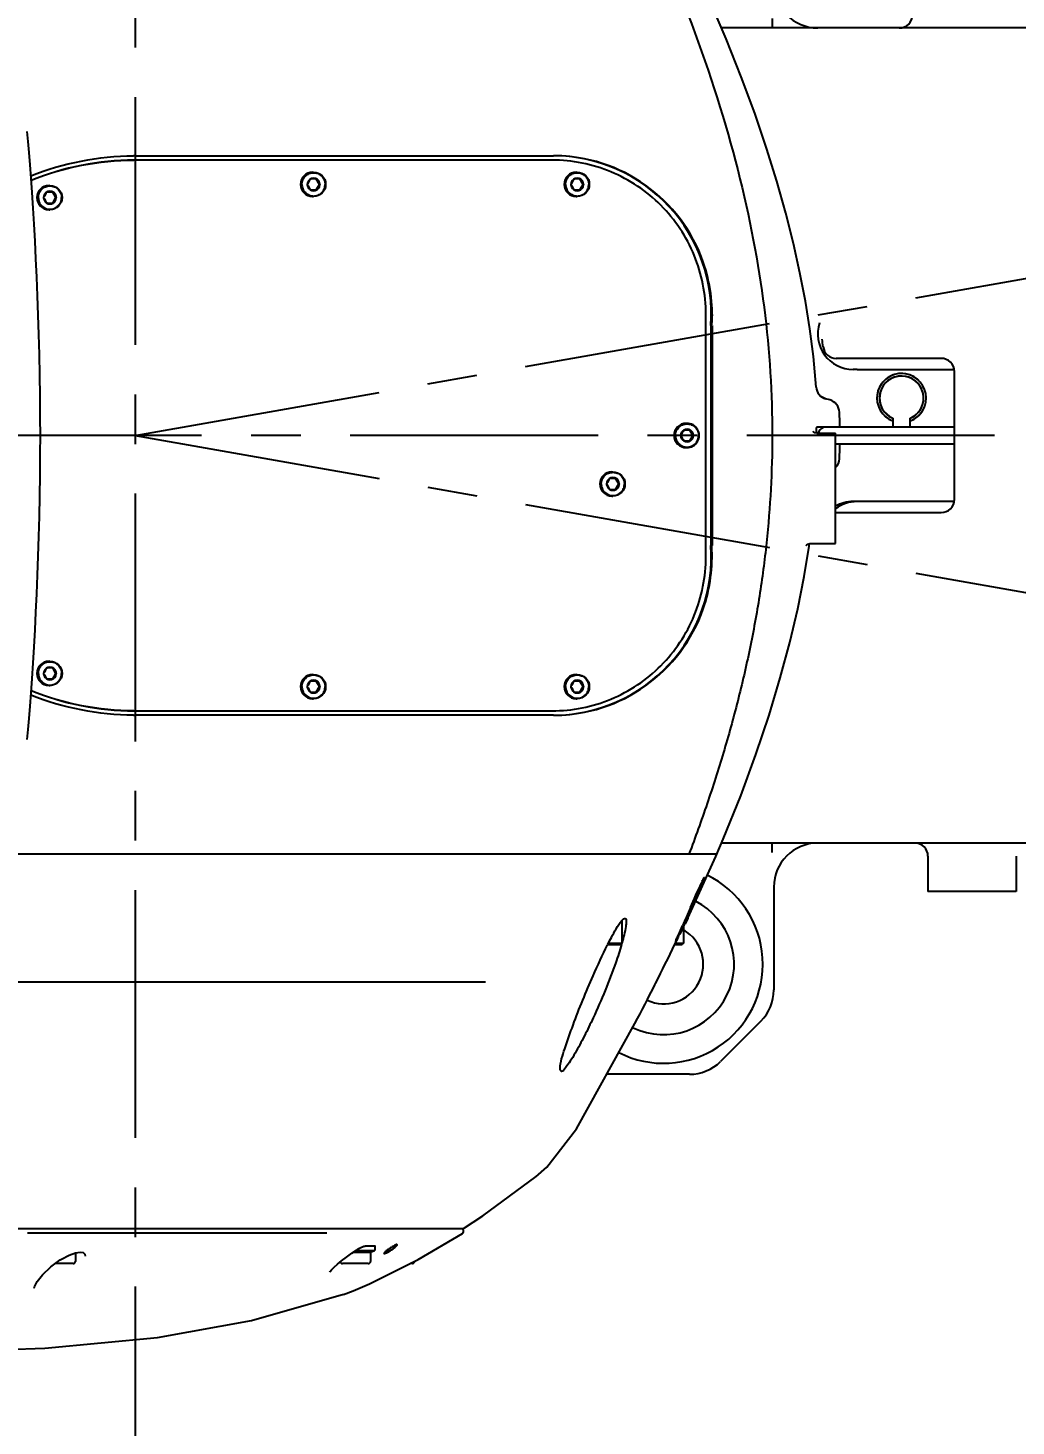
# Model space of a CAD drawing. Header units: millimetres. Extents: x 5828 to 6704, y 123 to 421.
# Drawn here: x 6621.1 to 6628.57, y 217.92 to 228.49 of the extents above; entities that cross this region are included whole.
import ezdxf

# ---------------------------------------------------------------- set-up
doc = ezdxf.new("R2010")
doc.units = ezdxf.units.MM
doc.linetypes.add('BANKLINE1', pattern=[5.5, 4, -1.5])
doc.linetypes.add('CENTER', pattern=[0.6, 0.375, -0.075, 0.075, -0.075])
doc.layers.add('00_COMPONENTS', color=7, linetype='BANKLINE1')
doc.layers.add('外形图', color=7, linetype='Continuous')
doc.styles.add('微软雅黑', font='msyh.ttc', dxfattribs={"height": 2.1})
doc.dimstyles.new('尺寸标注_1_20比例', dxfattribs={"dimtxt": 2.1, "dimasz": 1.7, "dimexe": 0.5, "dimexo": 0.4, "dimgap": 0.5, "dimtad": 1, "dimdec": 1, "dimlfac": 20, "dimdsep": 46, "dimtxsty": '微软雅黑', "dimcen": 0.09, "dimadec": 0, "dimazin": 0, "dimtp": 0.01, "dimtm": 0.01, "dimtfac": 1, "dimtdec": 1, "dimtofl": 0, "dimtmove": 0, "dimatfit": 3, "dimfxl": 1, "dimtolj": 1, "dimarcsym": 0})

# ---------------------------------------------------------------- blocks, each defined once
blk = doc.blocks.new('*D1343')
at = {"layer": '00_COMPONENTS', "color": 0, "linetype": 'ByBlock', "lineweight": -2, "ltscale": 20}
for p, q in [((6653.358, 230.959), (6652.302, 230.778)), ((6587.138, 225.411), (6589.156, 225.411))]:
    blk.add_line(p, q, dxfattribs=at)
blk.add_arc((6620.957, 225.411), 32.301, 12.7315, 176.9842, dxfattribs=at)
at = {"layer": '00_COMPONENTS', "color": 0}
for points in [[(6652.186, 232.474), (6652.741, 232.585), (6652.794, 230.862)], [(6588.418, 227.118), (6588.984, 227.103), (6588.656, 225.411)]]:
    blk.add_solid(points, dxfattribs=at)
at = {"layer": 'Defpoints', "color": 0}
for p in [(6633.849, 255.028), (6653.752, 231.026), (6586.738, 225.411), (6620.957, 225.411)]:
    blk.add_point(p, dxfattribs=at)
at = {"layer": '00_COMPONENTS', "color": 0, "insert": (6618.087, 259.181), "char_height": 2.1, "attachment_point": 5, "rotation": 4.8578, "style": '微软雅黑'}
blk.add_mtext('\\A1;-170°', dxfattribs=at)
blk = doc.blocks.new('*D1344')
at = {"layer": '00_COMPONENTS', "color": 0, "linetype": 'ByBlock', "lineweight": -2, "ltscale": 20}
for p, q in [((6589.207, 225.411), (6588.121, 225.411)), ((6653.358, 219.864), (6652.336, 220.039))]:
    blk.add_line(p, q, dxfattribs=at)
blk.add_arc((6620.957, 225.411), 32.336, 183.0126, 347.2718, dxfattribs=at)
at = {"layer": '00_COMPONENTS', "color": 0}
for points in [[(6588.949, 223.719), (6588.383, 223.704), (6588.621, 225.411)], [(6652.776, 218.232), (6652.22, 218.342), (6652.829, 219.954)]]:
    blk.add_solid(points, dxfattribs=at)
at = {"layer": 'Defpoints', "color": 0}
for p in [(6589.607, 225.411), (6620.957, 225.411), (6653.752, 219.796), (6603.233, 198.366)]:
    blk.add_point(p, dxfattribs=at)
at = {"layer": '00_COMPONENTS', "color": 0, "insert": (6618.353, 194.777), "char_height": 2.1, "attachment_point": 5, "rotation": 355.1422, "style": '微软雅黑'}
blk.add_mtext('\\A1;+170°', dxfattribs=at)

msp = doc.modelspace()

# ---------------------------------------------------------------- linework, layer by layer
at = {"layer": '00_COMPONENTS', "linetype": 'CENTER', "ltscale": 5}
for p, q in [((6621.9078, 233.9714), (6621.9078, 216.1963)), ((6621.9078, 225.4111), (6669.6744, 233.8336)), ((6670.4113, 225.4111), (6571.5025, 225.4111)), ((6621.9078, 225.4111), (6669.6744, 216.9885))]:
    msp.add_line(p, q, dxfattribs=at)
at = {"layer": '00_COMPONENTS', "linetype": 'ByBlock', "ltscale": 20}
for radius, start, end in [(0.1859, 291.01383, 248.98617), (0.1667, 293.57818, 246.42182)]:
    msp.add_arc((6627.7078, 225.6944), radius, start, end, dxfattribs=at)
at = {"layer": '外形图', "linetype": 'Continuous'}
for p, q in [((6629.4078, 228.4944), (6626.3452, 228.4944)), ((6626.7298, 228.5651), (6626.7298, 228.4944)), ((6621.9078, 227.5277), (6625.0744, 227.5277)), ((6621.9047, 227.4944), (6621.8989, 227.4944)), ((6625.0636, 227.4944), (6621.9047, 227.4944)), ((6623.2822, 227.3525), (6623.2345, 227.3525)), ((6623.2514, 227.4027), (6623.2581, 227.4027)), ((6623.3031, 227.3111), (6623.2792, 227.3525)), ((6625.2774, 227.3525), (6625.2296, 227.3525)), ((6625.2465, 227.4027), (6625.2533, 227.4027)), ((6625.2982, 227.3111), (6625.2743, 227.3525)), ((6621.2871, 227.2525), (6621.2394, 227.2525)), ((6621.2563, 227.3027), (6621.263, 227.3027)), ((6621.3079, 227.2111), (6621.2841, 227.2525)), ((6621.2841, 227.1696), (6621.3079, 227.2111)), ((6621.311, 227.2111), (6621.3079, 227.2111)), ((6623.2345, 227.2696), (6623.2822, 227.2696)), ((6623.2514, 227.2194), (6623.2581, 227.2194)), ((6623.2792, 227.2696), (6623.3031, 227.3111)), ((6623.3061, 227.3111), (6623.3031, 227.3111)), ((6625.2296, 227.2696), (6625.2774, 227.2696)), ((6625.2465, 227.2194), (6625.2533, 227.2194)), ((6625.2743, 227.2696), (6625.2982, 227.3111)), ((6625.3012, 227.3111), (6625.2982, 227.3111)), ((6621.2394, 227.1696), (6621.2871, 227.1696)), ((6621.2563, 227.1194), (6621.263, 227.1194)), ((6626.2275, 224.4944), (6626.2275, 226.3277)), ((6626.2741, 226.3276), (6626.2649, 226.2443)), ((6628.0078, 225.9944), (6627.214, 225.9944)), ((6627.371, 225.9111), (6627.3412, 225.9111)), ((6627.371, 225.9111), (6628.1064, 225.9111)), ((6628.1078, 224.9277), (6628.1078, 225.8944)), ((6627.1319, 225.6888), (6627.093, 225.7092)), ((6627.1642, 225.6801), (6627.1319, 225.6888)), ((6627.6412, 225.5416), (6627.6412, 225.4777)), ((6627.7745, 225.4777), (6627.7745, 225.5416)), ((6626.1087, 225.4525), (6626.0609, 225.4525)), ((6626.0778, 225.5027), (6626.0846, 225.5027)), ((6626.1295, 225.4111), (6626.1056, 225.4525)), ((6626.1056, 225.3696), (6626.1295, 225.4111)), ((6626.1325, 225.4111), (6626.1295, 225.4111)), ((6627.042, 225.4399), (6627.0401, 225.4431)), ((6627.0638, 225.4394), (6627.0638, 225.4429)), ((6627.0668, 225.4277), (6627.2078, 225.4277)), ((6627.0748, 225.4777), (6628.1078, 225.4777)), ((6627.2078, 224.5944), (6627.2078, 225.4277)), ((6626.0609, 225.3696), (6626.1087, 225.3696)), ((6626.0778, 225.3194), (6626.0846, 225.3194)), ((6628.1078, 225.3444), (6627.2105, 225.3444)), ((6625.5164, 225.1361), (6625.5232, 225.1361)), ((6625.5473, 225.0858), (6625.4995, 225.0858)), ((6625.4995, 225.003), (6625.5473, 225.003)), ((6625.5681, 225.0444), (6625.5442, 225.0858)), ((6625.5442, 225.003), (6625.5681, 225.0444)), ((6625.5711, 225.0444), (6625.5681, 225.0444)), ((6625.5164, 224.9527), (6625.5232, 224.9527)), ((6627.371, 224.9111), (6627.3412, 224.9111)), ((6628.1064, 224.9111), (6627.371, 224.9111)), ((6627.214, 224.8277), (6628.0078, 224.8277)), ((6626.2741, 224.4945), (6626.2679, 224.5778)), ((6626.971, 224.3435), (6627.0095, 224.5743)), ((6626.9959, 224.5892), (6627.0133, 224.5944)), ((6627.0095, 224.5743), (6627.0122, 224.5945)), ((6627.0133, 224.5944), (6627.2078, 224.5944)), ((6621.2871, 223.6525), (6621.2394, 223.6525)), ((6621.2563, 223.7027), (6621.263, 223.7027)), ((6621.3079, 223.6111), (6621.2841, 223.6525)), ((6621.2394, 223.5696), (6621.2871, 223.5696)), ((6621.2563, 223.5194), (6621.263, 223.5194)), ((6621.2841, 223.5696), (6621.3079, 223.6111)), ((6621.311, 223.6111), (6621.3079, 223.6111)), ((6623.2822, 223.5525), (6623.2345, 223.5525)), ((6623.2514, 223.6027), (6623.2581, 223.6027)), ((6623.3031, 223.5111), (6623.2792, 223.5525)), ((6623.2792, 223.4696), (6623.3031, 223.5111)), ((6623.3061, 223.5111), (6623.3031, 223.5111)), ((6625.2774, 223.5525), (6625.2296, 223.5525)), ((6625.2465, 223.6027), (6625.2533, 223.6027)), ((6625.2982, 223.5111), (6625.2743, 223.5525)), ((6625.2743, 223.4696), (6625.2982, 223.5111)), ((6625.3012, 223.5111), (6625.2982, 223.5111)), ((6623.2345, 223.4696), (6623.2822, 223.4696)), ((6623.2514, 223.4194), (6623.2581, 223.4194)), ((6625.2296, 223.4696), (6625.2774, 223.4696)), ((6625.2465, 223.4194), (6625.2533, 223.4194)), ((6621.8989, 223.3277), (6621.9047, 223.3277)), ((6621.9047, 223.3277), (6625.0636, 223.3277)), ((6625.0744, 223.2944), (6621.9078, 223.2944)), ((6626.3029, 222.2266), (6626.358, 222.3562)), ((6626.3106, 222.2444), (6620.6616, 222.2444)), ((6629.4078, 222.3277), (6626.3459, 222.3277)), ((6626.7298, 222.257), (6626.7298, 222.3277)), ((6626.091, 221.76), (6626.3029, 222.2266)), ((6626.2962, 222.2111), (6626.3029, 222.2266)), ((6627.9078, 222.2277), (6627.9078, 221.9611)), ((6628.5745, 222.2277), (6628.5745, 221.9611)), ((6626.1939, 222.0243), (6626.1954, 222.0275)), ((6626.7412, 221.9944), (6626.7412, 221.2158)), ((6628.5745, 221.9611), (6627.9078, 221.9611)), ((6625.5912, 221.7398), (6625.5912, 221.5711)), ((6626.0578, 221.6946), (6626.0578, 221.5711)), ((6625.4854, 221.5611), (6625.5812, 221.5611)), ((6625.4905, 221.5711), (6625.5912, 221.5711)), ((6625.5912, 221.5711), (6625.5812, 221.5611)), ((6625.9926, 221.5611), (6626.0478, 221.5611)), ((6625.9927, 221.5613), (6626.0119, 221.6005)), ((6625.9975, 221.5711), (6626.0578, 221.5711)), ((6626.0578, 221.5711), (6626.0478, 221.5611)), ((6620.2209, 221.2777), (6624.5607, 221.2777)), ((6625.8412, 221.2549), (6625.8465, 221.2656)), ((6626.6435, 220.9801), (6626.3388, 220.6754)), ((6625.248, 220.1649), (6625.6905, 220.9625)), ((6626.1031, 220.5777), (6625.477, 220.5777)), ((6625.248, 220.1649), (6625.2479, 220.1647)), ((6624.9428, 219.8044), (6624.9408, 219.8028)), ((6619.4822, 219.4111), (6624.3918, 219.4111)), ((6624.3922, 219.3868), (6624.3922, 219.3944)), ((6621.0928, 219.3777), (6621.1016, 219.3777)), ((6621.1016, 219.3777), (6621.108, 219.3777)), ((6621.108, 219.3777), (6621.1155, 219.3777)), ((6621.1155, 219.3777), (6621.1235, 219.3777)), ((6621.1235, 219.3777), (6621.1415, 219.3777)), ((6621.1415, 219.3777), (6621.2593, 219.3777)), ((6621.2593, 219.3777), (6621.2756, 219.3777)), ((6621.2756, 219.3777), (6621.2872, 219.3777)), ((6621.2872, 219.3777), (6621.31, 219.3777)), ((6621.31, 219.3777), (6621.3379, 219.3777)), ((6621.3379, 219.3777), (6621.3974, 219.3777)), ((6621.3974, 219.3777), (6621.4093, 219.3777)), ((6621.4093, 219.3777), (6621.4262, 219.3777)), ((6621.4262, 219.3777), (6621.4702, 219.3777)), ((6621.4702, 219.3777), (6621.6141, 219.3777)), ((6621.6141, 219.3777), (6621.6196, 219.3777)), ((6621.6196, 219.3777), (6622.6868, 219.3777)), ((6622.6868, 219.3777), (6622.7375, 219.3777)), ((6622.7375, 219.3777), (6623.3188, 219.3777)), ((6623.3188, 219.3777), (6623.346, 219.3777)), ((6623.346, 219.3777), (6623.3598, 219.3777)), ((6623.6393, 219.2773), (6623.641, 219.2777)), ((6623.6406, 219.2777), (6623.6488, 219.2777)), ((6623.723, 219.2777), (6623.6488, 219.2777)), ((6623.7212, 219.2777), (6623.7212, 219.2444)), ((6623.7279, 219.2777), (6623.723, 219.2777)), ((6621.456, 219.2283), (6621.4929, 219.2334)), ((6621.4562, 219.2283), (6621.4562, 219.1627)), ((6623.5472, 219.2234), (6623.5839, 219.2483)), ((6623.5612, 219.2329), (6623.6895, 219.2329)), ((6623.5781, 219.2444), (6623.7212, 219.2444)), ((6623.5839, 219.2483), (6623.5918, 219.2534)), ((6623.6895, 219.2329), (6623.7146, 219.242)), ((6623.6895, 219.2329), (6623.6895, 219.1627)), ((6621.4395, 219.1461), (6621.3048, 219.1461)), ((6623.6728, 219.1461), (6623.4762, 219.1461)), ((6624.0062, 219.1461), (6623.9884, 219.1461)), ((6623.6811, 218.9915), (6623.6811, 218.9915)), ((6623.4855, 218.9133), (6623.4844, 218.9129))]:
    msp.add_line(p, q, dxfattribs=at)
for points in [[(6627.0616, 225.7774), (6627.0407, 226.0082), (6627.0139, 226.2182), (6626.9801, 226.4283), (6626.9389, 226.6427), (6626.8898, 226.8641), (6626.8319, 227.0944), (6626.7644, 227.3348), (6626.6864, 227.586), (6626.597, 227.8489), (6626.4953, 228.1243), (6626.3801, 228.4127), (6626.2513, 228.7137), (6626.1088, 229.0263), (6625.9526, 229.3497), (6625.7833, 229.6829), (6625.6015, 230.0254), (6625.4078, 230.3763), (6625.2481, 230.6571)], [(6621.1909, 225.4111), (6621.1905, 225.5454), (6621.189, 225.7085), (6621.1865, 225.8677), (6621.1831, 226.0229), (6621.179, 226.1744), (6621.1743, 226.3223), (6621.169, 226.4669), (6621.1632, 226.6084), (6621.157, 226.7466), (6621.1505, 226.8807), (6621.1435, 227.0095), (6621.1362, 227.1322), (6621.1287, 227.2484), (6621.1211, 227.3574), (6621.1133, 227.4587), (6621.1056, 227.5515), (6621.098, 227.6355), (6621.0905, 227.7105)], [(6621.0904, 223.1112), (6621.098, 223.1861), (6621.1056, 223.27), (6621.1133, 223.3627), (6621.121, 223.4639), (6621.1287, 223.5728), (6621.1362, 223.6888), (6621.1435, 223.8114), (6621.1504, 223.9401), (6621.1569, 224.0741), (6621.1631, 224.2122), (6621.1689, 224.3536), (6621.1742, 224.498), (6621.179, 224.6458), (6621.1831, 224.7971), (6621.1865, 224.9522), (6621.189, 225.1112), (6621.1905, 225.2742), (6621.1909, 225.4111)], [(6627.0668, 225.4277), (6627.0515, 225.4317), (6627.042, 225.4399)], [(6626.9879, 224.5818), (6626.9872, 224.5801), (6626.9885, 224.5822), (6626.9959, 224.5892)], [(6626.358, 222.3562), (6626.4906, 222.6858), (6626.606, 222.9986), (6626.7055, 223.2954), (6626.7904, 223.5771), (6626.8623, 223.8451), (6626.9222, 224.1005), (6626.971, 224.3435)], [(6624.9408, 219.8029), (6625.023, 219.875), (6625.2479, 220.1647)], [(6624.3921, 219.4111), (6624.5393, 219.507), (6624.9428, 219.8044)], [(6624.3859, 219.3738), (6624.3902, 219.3782), (6624.3922, 219.3851)], [(6623.6116, 219.265), (6623.6203, 219.2695), (6623.6277, 219.273), (6623.6337, 219.2755), (6623.6384, 219.2771), (6623.6393, 219.2773)], [(6623.6811, 218.9915), (6624.0488, 219.1764), (6624.3859, 219.3738)], [(6621.2698, 219.1201), (6621.3412, 219.173), (6621.3501, 219.1788)], [(6621.3501, 219.1788), (6621.4079, 219.2105), (6621.456, 219.2283)], [(6621.4929, 219.2334), (6621.5157, 219.2287), (6621.527, 219.2177), (6621.5305, 219.2019)], [(6623.4391, 219.141), (6623.4706, 219.1666), (6623.507, 219.1944), (6623.5472, 219.2234)], [(6623.5918, 219.2534), (6623.602, 219.2596), (6623.6116, 219.265)], [(6621.1434, 218.9586), (6621.1454, 218.9694), (6621.1654, 219.0093), (6621.2069, 219.0608), (6621.2698, 219.1201)], [(6623.381, 219.0808), (6623.384, 219.0861), (6623.395, 219.0997), (6623.4137, 219.1184), (6623.4391, 219.141)], [(6623.4844, 218.913), (6623.5591, 218.94), (6623.681, 218.9915)], [(6617.9997, 218.5151), (6618.4642, 218.4994), (6619.3871, 218.479), (6620.353, 218.4764), (6621.2237, 218.5048), (6622.0776, 218.5861), (6622.7879, 218.7158), (6623.4855, 218.9133)]]:
    msp.add_lwpolyline(points, dxfattribs=at)
for centre in [(6623.2583, 227.3112), (6625.2534, 227.3112), (6621.2631, 227.2112), (6625.5233, 225.0445), (6621.2631, 223.6112), (6623.2583, 223.5112), (6625.2534, 223.5112)]:
    msp.add_circle(centre, 0.0916, dxfattribs=at)
for centre, radius, start, end in [((6627.0745, 228.8277), 0.3333, 180, 270), ((6627.6912, 228.5944), 0.1, 270, 0), ((6621.9078, 225.4227), 2.1051, 90.00002, 90.32151), ((6625.0741, 226.3279), 1.1999, 19.1584, 89.98384), ((6625.069, 226.3288), 1.1989, 355.96036, 89.74614), ((6623.2515, 227.3112), 0.0916, 90.07486, 269.92514), ((6624.3447, 226.6855), 1.2951, 149.00299, 151.11796), ((6623.2584, 227.3113), 0.0476, 300.09544, 239.90903), ((6624.4163, 227.978), 1.2951, 208.88204, 210.99701), ((6625.2466, 227.3112), 0.0916, 90.07486, 269.92514), ((6626.3398, 226.6855), 1.2951, 149.00299, 151.11796), ((6625.2535, 227.3113), 0.0476, 300.09544, 239.90903), ((6626.4114, 227.978), 1.2951, 208.88204, 210.99701), ((6621.2564, 227.2112), 0.0916, 90.07486, 269.92514), ((6622.3496, 226.5855), 1.2951, 149.00299, 151.11796), ((6622.3496, 227.8366), 1.2951, 208.88204, 210.99701), ((6621.2632, 227.2113), 0.0476, 300.09544, 239.90903), ((6622.4211, 227.878), 1.2951, 208.88204, 210.99701), ((6622.4211, 226.5441), 1.2951, 149.00299, 151.11796), ((6624.3447, 227.9366), 1.2951, 208.88204, 210.99701), ((6623.2584, 227.3108), 0.0476, 239.93454, 300.06994), ((6624.4163, 226.6441), 1.2951, 149.00299, 151.11796), ((6626.3398, 227.9366), 1.2951, 208.88204, 210.99701), ((6625.2535, 227.3108), 0.0476, 239.93454, 300.06994), ((6626.4114, 226.6441), 1.2951, 149.00299, 151.11796), ((6621.2632, 227.2108), 0.0476, 239.93454, 300.06994), ((6627.3412, 226.1777), 0.2667, 161.46545, 270), ((6621.9078, 225.4111), 5.25, 7.3382, 7.98841), ((6627.214, 226.0944), 0.1, 187.3382, 270), ((6628.0078, 225.8944), 0.1, 0, 90), ((6627.7078, 225.6944), 0.1859, 21.01383, 248.98617), ((6627.7078, 225.6944), 0.1667, 23.57818, 246.42182), ((6627.1614, 225.7844), 0.1, 183.99111, 254.99133), ((6627.1383, 225.5835), 0.1, 1.88845, 75), ((6627.7078, 225.6944), 0.1859, 291.01383, 338.98617), ((6627.7078, 225.6944), 0.1667, 293.57818, 336.42182), ((6621.9078, 225.4111), 5.3333, 0.71622, 1.88845), ((6626.0779, 225.4112), 0.0916, 90.07486, 180.0746), ((6626.0779, 225.4109), 0.0916, 179.9254, 269.92514), ((6626.0847, 225.4112), 0.0916, 359.9254, 180.0746), ((6626.0847, 225.4109), 0.0916, 179.9254, 0.0746), ((6627.1711, 224.7855), 1.2951, 149.00299, 151.11796), ((6627.1711, 226.0366), 1.2951, 208.88204, 210.99701), ((6626.0848, 225.4113), 0.0476, 359.9745, 180.0255), ((6626.0848, 225.4108), 0.0476, 179.97449, 0.0255), ((6627.2427, 226.078), 1.2951, 208.88204, 210.99701), ((6627.2427, 224.7441), 1.2951, 149.00299, 151.11796), ((6629.8915, 225.4132), 2.8278, 179.4693, 179.68185), ((6627.1412, 225.4111), 0.0667, 112.5, 165.26047), ((6621.9078, 225.4111), 5.3333, 358.11155, 359.28378), ((6627.1383, 225.2386), 0.1, 315.01694, 358.11155), ((6625.5165, 225.0445), 0.0916, 90.07486, 269.92514), ((6626.6097, 224.4188), 1.2951, 149.00299, 151.11796), ((6626.6097, 225.6699), 1.2951, 208.88204, 210.99701), ((6625.5234, 225.0446), 0.0476, 300.09544, 239.90903), ((6625.5234, 225.0442), 0.0476, 239.93454, 300.06994), ((6626.6813, 225.7114), 1.2951, 208.88204, 210.99701), ((6626.6813, 224.3774), 1.2951, 149.00299, 151.11796), ((6627.3412, 224.6444), 0.2667, 90, 120.07035), ((6627.371, 224.6444), 0.2667, 90, 127.72104), ((6628.0078, 224.9277), 0.1, 270, 0), ((6625.069, 224.4933), 1.1989, 270.25297, 4.03477), ((6625.0741, 224.4942), 1.1999, 270.01602, 340.84122), ((6621.2564, 223.6112), 0.0916, 90.07486, 269.92514), ((6622.3496, 222.9855), 1.2951, 149.00299, 151.11796), ((6621.2632, 223.6113), 0.0476, 300.09544, 239.90903), ((6622.4211, 224.278), 1.2951, 208.88204, 210.99701), ((6622.3496, 224.2366), 1.2951, 208.88204, 210.99701), ((6621.2632, 223.6108), 0.0476, 239.93454, 300.06994), ((6622.4211, 222.9441), 1.2951, 149.00299, 151.11796), ((6623.2515, 223.5112), 0.0916, 90.07486, 269.92514), ((6624.3447, 222.8855), 1.2951, 149.00299, 151.11796), ((6624.3447, 224.1366), 1.2951, 208.88204, 210.99701), ((6623.2584, 223.5113), 0.0476, 300.09544, 239.90903), ((6624.4163, 224.178), 1.2951, 208.88204, 210.99701), ((6624.4163, 222.8441), 1.2951, 149.00299, 151.11796), ((6625.2466, 223.5112), 0.0916, 90.07486, 269.92514), ((6626.3398, 222.8855), 1.2951, 149.00299, 151.11796), ((6626.3398, 224.1366), 1.2951, 208.88204, 210.99701), ((6625.2535, 223.5113), 0.0476, 300.09544, 239.90903), ((6626.4114, 224.178), 1.2951, 208.88204, 210.99701), ((6626.4114, 222.8441), 1.2951, 149.00299, 151.11796), ((6623.2584, 223.5108), 0.0476, 239.93454, 300.06994), ((6625.2535, 223.5108), 0.0476, 239.93454, 300.06994), ((6621.9078, 225.4), 2.1056, 269.67783, 269.99998), ((6627.0745, 221.9944), 0.3333, 90, 180), ((6627.8078, 222.2277), 0.1, 0, 90), ((6625.9078, 221.4111), 0.75, 242.99637, 64.01105), ((6625.9078, 221.4111), 0.5333, 244.45783, 63.15043), ((6685.8852, 195.3674), 65.3736, 156.11252, 156.245809), ((6625.9078, 221.4111), 0.3, 245.2616, 59.64444), ((6628.3885, 220.1046), 3.2481, 153.32898, 153.45197), ((6623.6708, 222.1183), 1.9979, 343.74408, 344.09784), ((6599.6688, 234.3907), 29.2838, 333.3715, 334.01688), ((6626.4078, 221.2158), 0.3333, 315, 0), ((6626.1031, 220.9111), 0.3333, 270, 315), ((6624.3755, 219.3944), 0.0167, 0, 59.18332), ((6623.7112, 219.2514), 0.01, 290, 315.55634), ((6624.0417, 218.9607), 0.3631, 125.23209, 127.05135), ((6624.0356, 218.9697), 0.3522, 123.5061, 125.26022), ((6623.6725, 219.5049), 0.3085, 303.13601, 305.14059), ((6623.6619, 219.5203), 0.3272, 305.10911, 307.15584), ((6621.4395, 219.1627), 0.0167, 270, 0), ((6623.4762, 219.1627), 0.0167, 196.05494, 270), ((6623.6728, 219.1627), 0.0167, 270, 0), ((6624.0062, 219.1627), 0.0167, 270, 0)]:
    msp.add_arc(centre, radius, start, end, dxfattribs=at)
for points in [[(6624.9695, 230.9833), (6625.207, 230.5434), (6625.6399, 229.6961), (6626.1436, 228.5162), (6626.4935, 227.4094), (6626.6905, 226.3692), (6626.7293, 225.7228), (6626.7293, 225.4111)], [(6621.1184, 227.3749), (6621.3635, 227.4735), (6621.6318, 227.5262), (6621.896, 227.5277)], [(6621.1207, 227.3428), (6621.3656, 227.442), (6621.6346, 227.4944), (6621.8989, 227.4944)], [(6621.8989, 227.4944), (6621.6345, 227.4936), (6621.3656, 227.4404), (6621.1209, 227.3405)], [(6626.2728, 226.2483), (6626.2839, 226.4072), (6626.2598, 226.5712), (6626.2075, 226.7216)], [(6626.2676, 225.4111), (6626.2676, 225.6888), (6626.2677, 225.9665), (6626.2679, 226.2443)], [(6626.2744, 226.2444), (6626.2744, 225.9666), (6626.274, 225.6888), (6626.274, 225.4111)], [(6626.7293, 225.4111), (6626.7293, 225.2756), (6626.722, 225.0049), (6626.6893, 224.599), (6626.6357, 224.1955), (6626.5624, 223.7957), (6626.4708, 223.4009), (6626.3625, 223.0108), (6626.2389, 222.6254), (6626.1473, 222.371), (6626.0994, 222.2444)], [(6626.2679, 224.5777), (6626.2677, 224.8555), (6626.2676, 225.1333), (6626.2676, 225.4111)], [(6626.274, 225.4111), (6626.274, 225.1332), (6626.2744, 224.8554), (6626.2744, 224.5776)], [(6626.2075, 224.1005), (6626.2601, 224.2519), (6626.2823, 224.4172), (6626.2711, 224.577)], [(6621.896, 223.2944), (6621.6319, 223.2959), (6621.3635, 223.3486), (6621.1185, 223.4471)], [(6621.8989, 223.3277), (6621.6346, 223.3277), (6621.3656, 223.3801), (6621.1207, 223.4793)], [(6621.1209, 223.4816), (6621.3656, 223.3817), (6621.6345, 223.3285), (6621.8989, 223.3277)], [(6626.1113, 221.84), (6626.1386, 221.9015), (6626.1656, 221.9632), (6626.1939, 222.0243)], [(6625.3745, 221.3234), (6625.409, 221.4018), (6625.4446, 221.4798), (6625.4829, 221.5564)], [(6625.6905, 220.9625), (6625.7419, 221.0593), (6625.7919, 221.157), (6625.8412, 221.2549)], [(6623.8412, 219.245), (6623.8493, 219.2503), (6623.8648, 219.2612), (6623.8829, 219.2763), (6623.8918, 219.2865), (6623.8913, 219.2907), (6623.881, 219.2881), (6623.8634, 219.2791), (6623.8487, 219.2701), (6623.8412, 219.2651)], [(6623.8412, 219.2633), (6623.8514, 219.2701), (6623.8618, 219.2769), (6623.8732, 219.2815)], [(6623.8412, 219.2651), (6623.8331, 219.2597), (6623.8177, 219.2488), (6623.7995, 219.2338), (6623.7905, 219.2239), (6623.791, 219.2199), (6623.8011, 219.2224), (6623.8188, 219.2311), (6623.8335, 219.24), (6623.8412, 219.245)], [(6623.8412, 219.2466), (6623.8309, 219.2399), (6623.8204, 219.2332), (6623.8089, 219.2287)]]:
    msp.add_open_spline(points, degree=3, dxfattribs=at)
for points, knots in [([(6626.2275, 226.3277), (6626.2275, 226.4794), (6626.1669, 226.7861), (6625.9081, 227.1739), (6625.5212, 227.4336), (6625.215, 227.4944), (6625.0636, 227.4944)], [0, 0, 0, 0, 0.2502805, 0.5003983, 0.7502828, 1, 1, 1, 1]), ([(6623.1703, 227.3111), (6623.1703, 227.3225), (6623.1748, 227.3458), (6623.1944, 227.3751), (6623.2238, 227.3948), (6623.2584, 227.4017), (6623.293, 227.3948), (6623.3223, 227.3751), (6623.3419, 227.3458), (6623.3465, 227.3225), (6623.3465, 227.3111)], [0, 0, 0, 0, 0.1251401, 0.2501991, 0.3751408, 0.5, 0.6248592, 0.7498009, 0.8748599, 1, 1, 1, 1]), ([(6625.1654, 227.3111), (6625.1654, 227.3225), (6625.17, 227.3458), (6625.1896, 227.3751), (6625.2189, 227.3948), (6625.2535, 227.4017), (6625.2881, 227.3948), (6625.3174, 227.3751), (6625.337, 227.3458), (6625.3416, 227.3225), (6625.3416, 227.3111)], [0, 0, 0, 0, 0.1251401, 0.2501991, 0.3751408, 0.5, 0.6248592, 0.7498009, 0.8748599, 1, 1, 1, 1]), ([(6621.1751, 227.2111), (6621.1751, 227.2225), (6621.1797, 227.2458), (6621.1993, 227.2751), (6621.2286, 227.2948), (6621.2632, 227.3017), (6621.2979, 227.2948), (6621.3272, 227.2751), (6621.3468, 227.2458), (6621.3514, 227.2225), (6621.3514, 227.2111)], [0, 0, 0, 0, 0.1251401, 0.2501991, 0.3751408, 0.5, 0.6248592, 0.7498009, 0.8748599, 1, 1, 1, 1]), ([(6621.1751, 227.2111), (6621.1751, 227.1996), (6621.1797, 227.1763), (6621.1993, 227.147), (6621.2286, 227.1273), (6621.2632, 227.1204), (6621.2979, 227.1273), (6621.3272, 227.147), (6621.3468, 227.1763), (6621.3514, 227.1996), (6621.3514, 227.2111)], [0, 0, 0, 0, 0.1251401, 0.2501991, 0.3751408, 0.5, 0.6248592, 0.7498009, 0.8748599, 1, 1, 1, 1]), ([(6623.1703, 227.3111), (6623.1703, 227.2996), (6623.1748, 227.2763), (6623.1944, 227.247), (6623.2238, 227.2273), (6623.2584, 227.2204), (6623.293, 227.2273), (6623.3223, 227.247), (6623.3419, 227.2763), (6623.3465, 227.2996), (6623.3465, 227.3111)], [0, 0, 0, 0, 0.1251401, 0.2501991, 0.3751408, 0.5, 0.6248592, 0.7498009, 0.8748599, 1, 1, 1, 1]), ([(6625.1654, 227.3111), (6625.1654, 227.2996), (6625.17, 227.2763), (6625.1896, 227.247), (6625.2189, 227.2273), (6625.2535, 227.2204), (6625.2881, 227.2273), (6625.3174, 227.247), (6625.337, 227.2763), (6625.3416, 227.2996), (6625.3416, 227.3111)], [0, 0, 0, 0, 0.1251401, 0.2501991, 0.3751408, 0.5, 0.6248592, 0.7498009, 0.8748599, 1, 1, 1, 1]), ([(6625.9967, 225.4111), (6625.9967, 225.4225), (6626.0013, 225.4458), (6626.0209, 225.4751), (6626.0502, 225.4948), (6626.0848, 225.5017), (6626.1194, 225.4948), (6626.1487, 225.4751), (6626.1683, 225.4458), (6626.1729, 225.4225), (6626.1729, 225.4111)], [0, 0, 0, 0, 0.1251401, 0.2501991, 0.3751408, 0.5, 0.6248592, 0.7498009, 0.8748599, 1, 1, 1, 1]), ([(6625.9967, 225.4111), (6625.9967, 225.3996), (6626.0013, 225.3763), (6626.0209, 225.347), (6626.0502, 225.3273), (6626.0848, 225.3204), (6626.1194, 225.3273), (6626.1487, 225.347), (6626.1683, 225.3763), (6626.1729, 225.3996), (6626.1729, 225.4111)], [0, 0, 0, 0, 0.1251401, 0.2501991, 0.3751408, 0.5, 0.6248592, 0.7498009, 0.8748599, 1, 1, 1, 1]), ([(6627.0638, 225.4429), (6627.0639, 225.4465), (6627.0639, 225.453), (6627.0641, 225.4596), (6627.0642, 225.4626)], [0, 0, 0, 0, 0.5449669, 1, 1, 1, 1]), ([(6627.0642, 225.4626), (6627.0642, 225.4647), (6627.0646, 225.4686), (6627.066, 225.4724), (6627.067, 225.4738)], [0, 0, 0, 0, 0.5591814, 1, 1, 1, 1]), ([(6627.067, 225.4738), (6627.0678, 225.475), (6627.0701, 225.4772), (6627.0732, 225.4777), (6627.0748, 225.4777)], [0, 0, 0, 0, 0.4839682, 1, 1, 1, 1]), ([(6625.4353, 225.0444), (6625.4353, 225.0559), (6625.4399, 225.0791), (6625.4595, 225.1085), (6625.4888, 225.1281), (6625.5234, 225.135), (6625.558, 225.1281), (6625.5873, 225.1085), (6625.6069, 225.0791), (6625.6115, 225.0559), (6625.6115, 225.0444)], [0, 0, 0, 0, 0.1251401, 0.2501991, 0.3751408, 0.5, 0.6248592, 0.7498009, 0.8748599, 1, 1, 1, 1]), ([(6625.4353, 225.0444), (6625.4353, 225.0329), (6625.4399, 225.0097), (6625.4595, 224.9803), (6625.4888, 224.9607), (6625.5234, 224.9538), (6625.558, 224.9607), (6625.5873, 224.9803), (6625.6069, 225.0097), (6625.6115, 225.0329), (6625.6115, 225.0444)], [0, 0, 0, 0, 0.1251401, 0.2501991, 0.3751408, 0.5, 0.6248592, 0.7498009, 0.8748599, 1, 1, 1, 1]), ([(6625.0636, 223.3277), (6625.215, 223.3277), (6625.5212, 223.3885), (6625.9081, 223.6482), (6626.1669, 224.036), (6626.2275, 224.3427), (6626.2275, 224.4944)], [0, 0, 0, 0, 0.2497172, 0.4996017, 0.7497195, 1, 1, 1, 1]), ([(6621.1751, 223.6111), (6621.1751, 223.6225), (6621.1797, 223.6458), (6621.1993, 223.6751), (6621.2286, 223.6948), (6621.2632, 223.7017), (6621.2979, 223.6948), (6621.3272, 223.6751), (6621.3468, 223.6458), (6621.3514, 223.6225), (6621.3514, 223.6111)], [0, 0, 0, 0, 0.1251401, 0.2501991, 0.3751408, 0.5, 0.6248592, 0.7498009, 0.8748599, 1, 1, 1, 1]), ([(6621.1751, 223.6111), (6621.1751, 223.5996), (6621.1797, 223.5763), (6621.1993, 223.547), (6621.2286, 223.5273), (6621.2632, 223.5204), (6621.2979, 223.5273), (6621.3272, 223.547), (6621.3468, 223.5763), (6621.3514, 223.5996), (6621.3514, 223.6111)], [0, 0, 0, 0, 0.1251401, 0.2501991, 0.3751408, 0.5, 0.6248592, 0.7498009, 0.8748599, 1, 1, 1, 1]), ([(6623.1703, 223.5111), (6623.1703, 223.5225), (6623.1748, 223.5458), (6623.1944, 223.5751), (6623.2238, 223.5948), (6623.2584, 223.6017), (6623.293, 223.5948), (6623.3223, 223.5751), (6623.3419, 223.5458), (6623.3465, 223.5225), (6623.3465, 223.5111)], [0, 0, 0, 0, 0.1251401, 0.2501991, 0.3751408, 0.5, 0.6248592, 0.7498009, 0.8748599, 1, 1, 1, 1]), ([(6623.1703, 223.5111), (6623.1703, 223.4996), (6623.1748, 223.4763), (6623.1944, 223.447), (6623.2238, 223.4273), (6623.2584, 223.4204), (6623.293, 223.4273), (6623.3223, 223.447), (6623.3419, 223.4763), (6623.3465, 223.4996), (6623.3465, 223.5111)], [0, 0, 0, 0, 0.1251401, 0.2501991, 0.3751408, 0.5, 0.6248592, 0.7498009, 0.8748599, 1, 1, 1, 1]), ([(6625.1654, 223.5111), (6625.1654, 223.5225), (6625.17, 223.5458), (6625.1896, 223.5751), (6625.2189, 223.5948), (6625.2535, 223.6017), (6625.2881, 223.5948), (6625.3174, 223.5751), (6625.337, 223.5458), (6625.3416, 223.5225), (6625.3416, 223.5111)], [0, 0, 0, 0, 0.1251401, 0.2501991, 0.3751408, 0.5, 0.6248592, 0.7498009, 0.8748599, 1, 1, 1, 1]), ([(6625.1654, 223.5111), (6625.1654, 223.4996), (6625.17, 223.4763), (6625.1896, 223.447), (6625.2189, 223.4273), (6625.2535, 223.4204), (6625.2881, 223.4273), (6625.3174, 223.447), (6625.337, 223.4763), (6625.3416, 223.4996), (6625.3416, 223.5111)], [0, 0, 0, 0, 0.1251401, 0.2501991, 0.3751408, 0.5, 0.6248592, 0.7498009, 0.8748599, 1, 1, 1, 1]), ([(6626.1954, 222.0275), (6626.2013, 222.0401), (6626.1993, 222.0444), (6626.2162, 222.0678), (6626.2162, 222.0668)], [0, 0, 0, 0, 0.9373708, 1, 1, 1, 1]), ([(6626.2162, 222.0668), (6626.2162, 222.0647), (6626.21, 222.0485), (6626.2046, 222.0328), (6626.1992, 222.0192)], [0, 0, 0, 0, 0.1296873, 1, 1, 1, 1]), ([(6626.1992, 222.0192), (6626.1899, 221.9958), (6626.1493, 221.898), (6626.1058, 221.8014), (6626.0716, 221.7283)], [0, 0, 0, 0, 0.2374178, 1, 1, 1, 1]), ([(6625.486, 221.5626), (6625.4945, 221.5794), (6625.5265, 221.6405), (6625.5582, 221.7034), (6625.5914, 221.7412)], [0, 0, 0, 0, 0.2721299, 1, 1, 1, 1]), ([(6625.5914, 221.7412), (6625.5979, 221.7486), (6625.6204, 221.77), (6625.6245, 221.7403), (6625.6245, 221.7314)], [0, 0, 0, 0, 0.5240401, 1, 1, 1, 1]), ([(6625.6245, 221.7314), (6625.6245, 221.7199), (6625.6182, 221.6654), (6625.6041, 221.6124), (6625.5923, 221.5709)], [0, 0, 0, 0, 0.2098425, 1, 1, 1, 1]), ([(6626.0716, 221.7283), (6626.0577, 221.6985), (6626.0342, 221.6453), (6626.0174, 221.6195), (6625.9995, 221.575), (6625.9995, 221.5822)], [0, 0, 0, 0, 0.6042951, 0.8683282, 1, 1, 1, 1]), ([(6626.0911, 221.7602), (6626.0911, 221.7588), (6626.0825, 221.7444), (6626.0776, 221.7299), (6626.0714, 221.7168)], [0, 0, 0, 0, 0.0870552, 1, 1, 1, 1]), ([(6625.9995, 221.5822), (6625.9995, 221.5995), (6626.0267, 221.6373), (6626.0396, 221.6774), (6626.0499, 221.7008)], [0, 0, 0, 0, 0.4040249, 1, 1, 1, 1]), ([(6625.5889, 221.5591), (6625.5755, 221.5134), (6625.5138, 221.3251), (6625.4379, 221.1417), (6625.3745, 221.0052)], [0, 0, 0, 0, 0.2401669, 1, 1, 1, 1]), ([(6625.1245, 220.6196), (6625.1245, 220.6713), (6625.1645, 220.7826), (6625.2432, 221.0174), (6625.3205, 221.2005), (6625.3745, 221.3234)], [0, 0, 0, 0, 0.2071921, 0.4618545, 1, 1, 1, 1]), ([(6625.3745, 221.0052), (6625.3532, 220.9592), (6625.3202, 220.8911), (6625.2738, 220.8018), (6625.2387, 220.7389), (6625.2023, 220.6762), (6625.1728, 220.6393), (6625.1389, 220.5862), (6625.1245, 220.6123), (6625.1245, 220.6196)], [0, 0, 0, 0, 0.3071238, 0.4589696, 0.6077504, 0.7499022, 0.8757555, 0.9555985, 1, 1, 1, 1]), ([(6623.8825, 219.2823), (6623.8828, 219.2811), (6623.8756, 219.2711), (6623.8672, 219.2654), (6623.8595, 219.2595)], [0, 0, 0, 0, 0.1120304, 1, 1, 1, 1]), ([(6623.8732, 219.2815), (6623.8747, 219.2822), (6623.8773, 219.2831), (6623.8801, 219.2835), (6623.8811, 219.2834)], [0, 0, 0, 0, 0.6128597, 1, 1, 1, 1]), ([(6623.8811, 219.2834), (6623.8814, 219.2833), (6623.8821, 219.2831), (6623.8825, 219.2825), (6623.8825, 219.2823)], [0, 0, 0, 0, 0.5502498, 1, 1, 1, 1]), ([(6623.7998, 219.2279), (6623.7996, 219.2291), (6623.8069, 219.239), (6623.8152, 219.2446), (6623.823, 219.2505)], [0, 0, 0, 0, 0.1103098, 1, 1, 1, 1]), ([(6623.8011, 219.2269), (6623.8008, 219.2269), (6623.8002, 219.2271), (6623.7998, 219.2277), (6623.7998, 219.2279)], [0, 0, 0, 0, 0.550648, 1, 1, 1, 1]), ([(6623.8089, 219.2287), (6623.8074, 219.2281), (6623.8049, 219.2272), (6623.8021, 219.2267), (6623.8011, 219.2269)], [0, 0, 0, 0, 0.615605, 1, 1, 1, 1])]:
    msp.add_open_spline(points, degree=3, knots=knots, dxfattribs=at)

# ---------------------------------------------------------------- dimensions: what is measured, and where the dimension line sits
at = {"layer": '00_COMPONENTS', "linetype": 'ByBlock', "ltscale": 20}
for base, p1, p2, text, picture, middle in [((6633.8487, 255.0277), (6586.7377, 225.4111), (6653.7522, 231.0261), '\\A1;-170°', '*D1343', (6618.0869, 259.1808)), ((6603.2329, 198.3657), (6589.607, 225.4111), (6653.7522, 219.796), '\\A1;+170°', '*D1344', (6618.3533, 194.7765))]:
    dim = msp.add_angular_dim_3p(base=base, center=(6620.9569, 225.4111), p1=p1, p2=p2, text=text, dimstyle='尺寸标注_1_20比例', dxfattribs=at)
    dim.commit()
    dim.dimension.update_dxf_attribs({"geometry": picture, "text_midpoint": middle})

doc.saveas('drawing.dxf')
